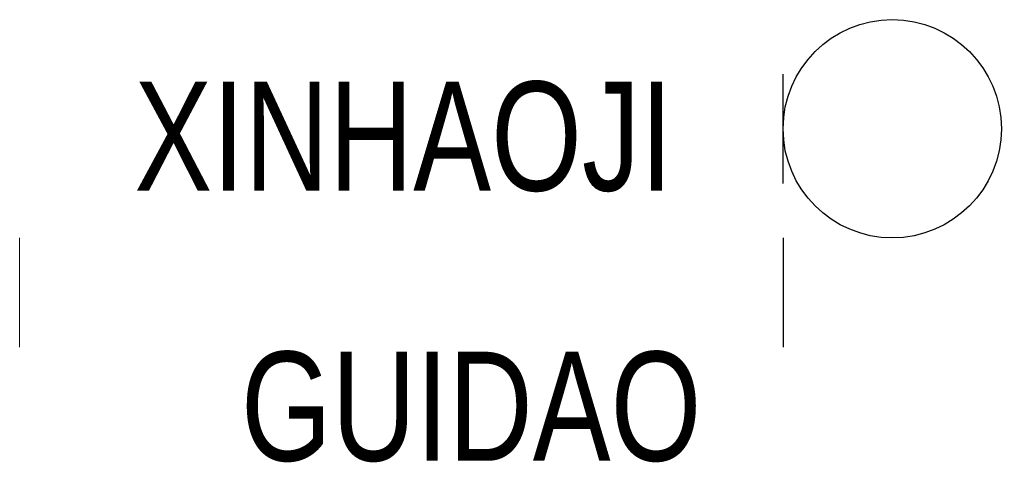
# Model space of a CAD drawing. Extents: x -14 to 4, y -3.1 to 5.
import ezdxf
from ezdxf.enums import TextEntityAlignment as Align

# ---------------------------------------------------------------- set-up
doc = ezdxf.new("R2010")
doc.units = 0
doc.layers.get('0').update_dxf_attribs({"linetype": 'CONTINUOUS'})

msp = doc.modelspace()

# ---------------------------------------------------------------- linework, layer by layer
msp.add_line((0, 2), (0, 4))
at = {"linetype": 'Continuous', "lineweight": 0}
msp.add_lwpolyline([(-13.992, 1), (-13.992, -1)], dxfattribs=at)
at = {"linetype": 'Continuous'}
msp.add_lwpolyline([(0, 1), (0, -1)], dxfattribs=at)
msp.add_circle((2, 3), 2)

# ---------------------------------------------------------------- texts
at = {"color": 132, "width": 0.8}
msp.add_attdef('XINHAOJI', text='XI', height=2, dxfattribs=at).set_placement((-2.023, 1.865), align=Align.RIGHT)
msp.add_attdef('GUIDAO', (-9.937, -3.085), 'XXXG2', height=2, dxfattribs=at)

doc.saveas('drawing.dxf')
